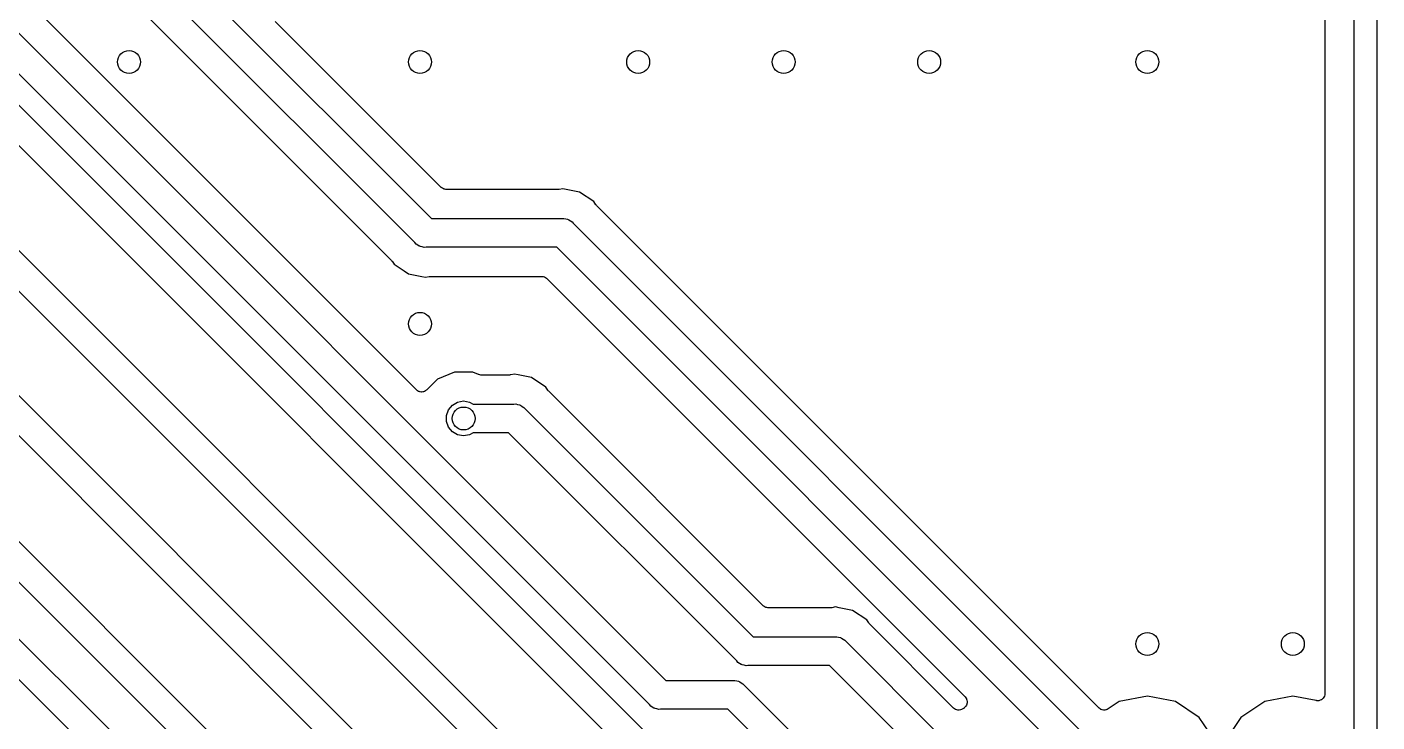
# Model space of a CAD drawing. Extents: x 106 to 188.7, y -135.7 to -88.7.
# Drawn here: x 132.84 to 156.41, y -118.2 to -106.07 of the extents above; entities that cross this region are included whole.
import ezdxf

# ---------------------------------------------------------------- set-up
doc = ezdxf.new("R2010")
doc.units = 0
doc.header["$MEASUREMENT"] = 0
doc.layers.add('BLACK', color=7, linetype='CONTINUOUS')

msp = doc.modelspace()

# ---------------------------------------------------------------- linework, layer by layer
at = {"layer": 'BLACK', "linetype": 'CONTINUOUS'}
for p, q in [((156.01, -120.133), (156.01, -96.1583)), ((156.41, -96.0842), (156.41, -120.059)), ((135.299, -104.815), (139.899, -109.414)), ((139.611, -109.834), (134.946, -105.169)), ((132.264, -105.749), (143.995, -117.479)), ((139.638, -112.404), (132.883, -105.649)), ((134.844, -105.785), (139.198, -110.139)), ((155.502, -105.815), (155.502, -117.705)), ((140.072, -108.869), (137.174, -105.971)), ((143.707, -117.898), (131.976, -106.168)), ((131.772, -106.511), (143.679, -118.418)), ((143.26, -118.706), (131.484, -106.93)), ((129.994, -107.273), (141.139, -118.418)), ((140.72, -118.706), (129.706, -107.692)), ((128.227, -108.035), (138.599, -118.407)), ((138.18, -118.696), (127.938, -108.454)), ((126.438, -108.797), (136.059, -118.418)), ((140.077, -108.873), (140.072, -108.869)), ((140.08, -108.877), (140.077, -108.873)), ((140.095, -108.885), (140.08, -108.877)), ((140.108, -108.895), (140.095, -108.885)), ((140.114, -108.896), (140.108, -108.895)), ((140.118, -108.899), (140.114, -108.896)), ((140.135, -108.902), (140.118, -108.899)), ((142.192, -108.892), (142.129, -108.904)), ((142.254, -108.904), (142.192, -108.892)), ((140.151, -108.906), (140.135, -108.902)), ((140.156, -108.906), (140.151, -108.906)), ((140.162, -108.906), (140.156, -108.906)), ((142.104, -108.906), (140.162, -108.906)), ((142.117, -108.904), (142.104, -108.906)), ((142.129, -108.904), (142.117, -108.904)), ((142.487, -108.95), (142.254, -108.904)), ((142.254, -108.904), (142.254, -108.904)), ((142.738, -109.118), (142.487, -108.95)), ((142.773, -109.171), (142.738, -109.118)), ((135.64, -118.706), (126.15, -109.216)), ((142.782, -109.18), (142.773, -109.171)), ((142.789, -109.19), (142.782, -109.18)), ((151.557, -117.958), (142.789, -109.19)), ((139.899, -109.414), (142.181, -109.414)), ((142.181, -109.414), (142.214, -109.412)), ((142.214, -109.412), (142.246, -109.42)), ((142.246, -109.42), (142.278, -109.426)), ((142.278, -109.426), (142.288, -109.432)), ((142.288, -109.432), (142.299, -109.434)), ((142.299, -109.434), (142.326, -109.453)), ((142.326, -109.453), (142.355, -109.47)), ((142.355, -109.47), (142.376, -109.495)), ((142.376, -109.495), (151.299, -118.418)), ((139.632, -109.859), (139.611, -109.834)), ((139.661, -109.876), (139.632, -109.859)), ((139.688, -109.895), (139.661, -109.876)), ((139.699, -109.897), (139.688, -109.895)), ((139.708, -109.903), (139.699, -109.897)), ((139.741, -109.909), (139.708, -109.903)), ((139.773, -109.917), (139.741, -109.909)), ((139.806, -109.914), (139.773, -109.917)), ((142.088, -109.914), (139.806, -109.914)), ((150.88, -118.706), (142.088, -109.914)), ((139.198, -110.139), (139.205, -110.149)), ((139.205, -110.149), (139.213, -110.158)), ((139.213, -110.158), (139.249, -110.211)), ((139.249, -110.211), (139.302, -110.246)), ((139.302, -110.246), (139.424, -110.328)), ((139.424, -110.328), (139.424, -110.328)), ((139.424, -110.328), (139.499, -110.379)), ((139.499, -110.379), (139.733, -110.425)), ((139.733, -110.425), (139.733, -110.425)), ((139.733, -110.425), (139.795, -110.437)), ((139.795, -110.437), (139.858, -110.425)), ((139.858, -110.425), (139.87, -110.425)), ((139.87, -110.425), (139.882, -110.422)), ((139.882, -110.422), (141.825, -110.422)), ((141.825, -110.422), (141.831, -110.423)), ((141.831, -110.423), (141.836, -110.423)), ((141.836, -110.423), (141.852, -110.427)), ((141.852, -110.427), (141.868, -110.43)), ((141.868, -110.43), (141.873, -110.433)), ((141.873, -110.433), (141.879, -110.434)), ((141.879, -110.434), (141.892, -110.444)), ((141.892, -110.444), (141.907, -110.452)), ((141.907, -110.452), (141.91, -110.456)), ((141.91, -110.456), (141.915, -110.46)), ((141.915, -110.46), (149.218, -117.763)), ((140.301, -112.095), (140.004, -112.218)), ((140.623, -112.095), (140.301, -112.095)), ((140.72, -112.135), (140.623, -112.095)), ((140.723, -112.136), (140.72, -112.135)), ((140.725, -112.137), (140.723, -112.136)), ((140.744, -112.141), (140.725, -112.137)), ((140.763, -112.145), (140.744, -112.141)), ((140.766, -112.145), (140.763, -112.145)), ((140.769, -112.145), (140.766, -112.145)), ((141.264, -112.145), (140.769, -112.145)), ((141.276, -112.143), (141.264, -112.145)), ((141.289, -112.143), (141.276, -112.143)), ((141.351, -112.13), (141.289, -112.143)), ((141.413, -112.143), (141.351, -112.13)), ((141.647, -112.189), (141.413, -112.143)), ((141.413, -112.143), (141.413, -112.143)), ((141.897, -112.357), (141.647, -112.189)), ((139.647, -112.411), (139.638, -112.404)), ((139.655, -112.419), (139.647, -112.411)), ((139.665, -112.423), (139.655, -112.419)), ((139.674, -112.43), (139.665, -112.423)), ((139.685, -112.433), (139.674, -112.43)), ((139.695, -112.437), (139.685, -112.433)), ((139.771, -112.433), (139.761, -112.437)), ((139.782, -112.43), (139.771, -112.433)), ((139.791, -112.423), (139.782, -112.43)), ((139.801, -112.419), (139.791, -112.423)), ((139.809, -112.411), (139.801, -112.419)), ((139.818, -112.404), (139.809, -112.411)), ((140.004, -112.218), (139.818, -112.404)), ((141.933, -112.409), (141.897, -112.357)), ((141.941, -112.418), (141.933, -112.409)), ((141.949, -112.429), (141.941, -112.418)), ((145.692, -116.172), (141.949, -112.429)), ((139.706, -112.438), (139.695, -112.437)), ((139.717, -112.441), (139.706, -112.438)), ((139.728, -112.44), (139.717, -112.441)), ((139.739, -112.441), (139.728, -112.44)), ((139.75, -112.438), (139.739, -112.441)), ((139.761, -112.437), (139.75, -112.438)), ((140.198, -112.751), (140.266, -112.67)), ((140.266, -112.67), (140.358, -112.617)), ((140.358, -112.617), (140.462, -112.598)), ((140.462, -112.598), (140.566, -112.617)), ((140.566, -112.617), (140.629, -112.653)), ((140.629, -112.653), (141.34, -112.653)), ((141.34, -112.653), (141.373, -112.65)), ((141.373, -112.65), (141.405, -112.659)), ((141.405, -112.659), (141.438, -112.664)), ((141.438, -112.664), (141.447, -112.67)), ((141.447, -112.67), (141.458, -112.673)), ((140.162, -112.85), (140.198, -112.751)), ((140.162, -112.956), (140.162, -112.85)), ((141.458, -112.673), (141.485, -112.692)), ((141.485, -112.692), (141.514, -112.709)), ((141.514, -112.709), (141.535, -112.734)), ((141.535, -112.734), (145.519, -116.717)), ((140.198, -113.055), (140.162, -112.956)), ((140.266, -113.136), (140.198, -113.055)), ((140.358, -113.189), (140.266, -113.136)), ((140.462, -113.208), (140.358, -113.189)), ((140.566, -113.189), (140.462, -113.208)), ((140.629, -113.153), (140.566, -113.189)), ((141.247, -113.153), (140.629, -113.153)), ((145.231, -117.136), (141.247, -113.153)), ((145.696, -116.175), (145.692, -116.172)), ((145.7, -116.179), (145.696, -116.175)), ((145.714, -116.188), (145.7, -116.179)), ((145.728, -116.197), (145.714, -116.188)), ((145.733, -116.199), (145.728, -116.197)), ((145.738, -116.201), (145.733, -116.199)), ((145.754, -116.204), (145.738, -116.201)), ((145.771, -116.209), (145.754, -116.204)), ((146.879, -116.207), (146.867, -116.209)), ((146.892, -116.207), (146.879, -116.207)), ((146.954, -116.194), (146.892, -116.207)), ((147.017, -116.207), (146.954, -116.194)), ((147.25, -116.253), (147.017, -116.207)), ((147.017, -116.207), (147.017, -116.207)), ((145.776, -116.208), (145.771, -116.209)), ((145.782, -116.209), (145.776, -116.208)), ((146.867, -116.209), (145.782, -116.209)), ((147.501, -116.421), (147.25, -116.253)), ((147.536, -116.473), (147.501, -116.421)), ((132.423, -116.48), (134.294, -118.351)), ((147.545, -116.482), (147.536, -116.473)), ((147.552, -116.493), (147.545, -116.482)), ((149.017, -117.958), (147.552, -116.493)), ((133.941, -118.705), (132.135, -116.899)), ((145.519, -116.717), (146.943, -116.717)), ((146.943, -116.717), (146.976, -116.714)), ((146.976, -116.714), (147.008, -116.723)), ((147.008, -116.723), (147.041, -116.728)), ((147.041, -116.728), (147.051, -116.734)), ((147.051, -116.734), (147.061, -116.737)), ((147.061, -116.737), (147.089, -116.756)), ((147.089, -116.756), (147.117, -116.773)), ((147.117, -116.773), (147.139, -116.798)), ((147.139, -116.798), (148.759, -118.418)), ((145.252, -117.161), (145.231, -117.136)), ((145.281, -117.178), (145.252, -117.161)), ((145.308, -117.197), (145.281, -117.178)), ((145.319, -117.2), (145.308, -117.197)), ((145.328, -117.206), (145.319, -117.2)), ((145.361, -117.211), (145.328, -117.206)), ((145.393, -117.22), (145.361, -117.211)), ((145.426, -117.217), (145.393, -117.22)), ((146.851, -117.217), (145.426, -117.217)), ((148.34, -118.706), (146.851, -117.217)), ((143.995, -117.479), (145.165, -117.479)), ((145.165, -117.479), (145.198, -117.476)), ((145.198, -117.476), (145.23, -117.485)), ((145.23, -117.485), (145.263, -117.49)), ((145.263, -117.49), (145.273, -117.496)), ((145.273, -117.496), (145.283, -117.499)), ((145.283, -117.499), (145.311, -117.518)), ((145.311, -117.518), (145.339, -117.535)), ((145.339, -117.535), (145.361, -117.56)), ((145.361, -117.56), (146.219, -118.418)), ((149.218, -117.763), (149.219, -117.764)), ((149.219, -117.764), (149.22, -117.765)), ((149.22, -117.765), (149.232, -117.782)), ((149.232, -117.782), (149.244, -117.799)), ((149.244, -117.799), (149.244, -117.801)), ((149.244, -117.801), (149.245, -117.802)), ((149.245, -117.802), (149.25, -117.822)), ((149.25, -117.822), (149.255, -117.842)), ((149.255, -117.845), (149.253, -117.865)), ((149.255, -117.842), (149.255, -117.843)), ((149.255, -117.843), (149.255, -117.845)), ((151.909, -117.845), (151.717, -117.973)), ((152.4, -117.748), (151.909, -117.845)), ((152.891, -117.845), (152.4, -117.748)), ((153.307, -118.123), (152.891, -117.845)), ((154.449, -117.845), (154.033, -118.123)), ((154.94, -117.748), (154.449, -117.845)), ((155.35, -117.829), (154.94, -117.748)), ((155.352, -117.829), (155.35, -117.829)), ((155.353, -117.83), (155.352, -117.829)), ((155.374, -117.83), (155.353, -117.83)), ((155.394, -117.83), (155.374, -117.83)), ((155.396, -117.83), (155.394, -117.83)), ((155.397, -117.83), (155.396, -117.83)), ((155.416, -117.823), (155.397, -117.83)), ((155.436, -117.816), (155.416, -117.823)), ((155.437, -117.815), (155.436, -117.816)), ((155.439, -117.815), (155.437, -117.815)), ((155.454, -117.801), (155.439, -117.815)), ((155.47, -117.788), (155.454, -117.801)), ((155.471, -117.787), (155.47, -117.788)), ((155.472, -117.786), (155.471, -117.787)), ((155.483, -117.768), (155.472, -117.786)), ((155.493, -117.751), (155.483, -117.768)), ((155.494, -117.749), (155.493, -117.751)), ((155.498, -117.728), (155.494, -117.748)), ((155.494, -117.748), (155.494, -117.749)), ((155.502, -117.707), (155.498, -117.728)), ((155.502, -117.705), (155.502, -117.706)), ((155.502, -117.706), (155.502, -117.707)), ((143.728, -117.923), (143.707, -117.898)), ((143.757, -117.94), (143.728, -117.923)), ((143.784, -117.959), (143.757, -117.94)), ((143.795, -117.962), (143.784, -117.959)), ((143.804, -117.968), (143.795, -117.962)), ((143.837, -117.973), (143.804, -117.968)), ((143.869, -117.982), (143.837, -117.973)), ((143.902, -117.979), (143.869, -117.982)), ((145.073, -117.979), (143.902, -117.979)), ((145.8, -118.706), (145.073, -117.979)), ((149.034, -117.969), (149.017, -117.958)), ((149.05, -117.982), (149.034, -117.969)), ((149.052, -117.982), (149.05, -117.982)), ((149.053, -117.983), (149.052, -117.982)), ((149.073, -117.988), (149.053, -117.983)), ((149.093, -117.994), (149.073, -117.988)), ((149.094, -117.994), (149.093, -117.994)), ((149.095, -117.994), (149.094, -117.994)), ((149.116, -117.993), (149.095, -117.994)), ((149.137, -117.991), (149.116, -117.993)), ((149.138, -117.991), (149.137, -117.991)), ((149.139, -117.99), (149.138, -117.991)), ((149.158, -117.982), (149.139, -117.99)), ((149.177, -117.973), (149.158, -117.982)), ((149.199, -117.959), (149.177, -117.973)), ((149.2, -117.958), (149.199, -117.959)), ((149.201, -117.957), (149.2, -117.958)), ((149.216, -117.942), (149.201, -117.957)), ((149.231, -117.928), (149.216, -117.942)), ((149.232, -117.927), (149.231, -117.928)), ((149.233, -117.926), (149.232, -117.927)), ((149.241, -117.907), (149.233, -117.926)), ((149.251, -117.889), (149.241, -117.907)), ((149.253, -117.865), (149.251, -117.886)), ((149.251, -117.886), (149.251, -117.887)), ((149.251, -117.887), (149.251, -117.889)), ((151.574, -117.969), (151.557, -117.958)), ((151.59, -117.982), (151.574, -117.969)), ((151.592, -117.982), (151.59, -117.982)), ((151.593, -117.983), (151.592, -117.982)), ((151.613, -117.988), (151.593, -117.983)), ((151.633, -117.994), (151.613, -117.988)), ((151.634, -117.994), (151.633, -117.994)), ((151.635, -117.994), (151.634, -117.994)), ((151.656, -117.993), (151.635, -117.994)), ((151.677, -117.991), (151.656, -117.993)), ((151.678, -117.991), (151.677, -117.991)), ((151.679, -117.99), (151.678, -117.991)), ((151.698, -117.982), (151.679, -117.99)), ((151.717, -117.973), (151.698, -117.982)), ((153.564, -118.508), (153.307, -118.123)), ((154.033, -118.123), (153.776, -118.508))]:
    msp.add_line(p, q, dxfattribs=at)
at = {"layer": 'BLACK'}
for centre in [(134.62, -106.68), (139.7, -106.68), (143.51, -106.68), (146.05, -106.68), (148.59, -106.68), (152.4, -106.68), (139.7, -111.252), (140.462, -112.903), (152.4, -116.84), (154.94, -116.84)]:
    msp.add_circle(centre, 0.2, dxfattribs=at)

doc.saveas('drawing.dxf')
